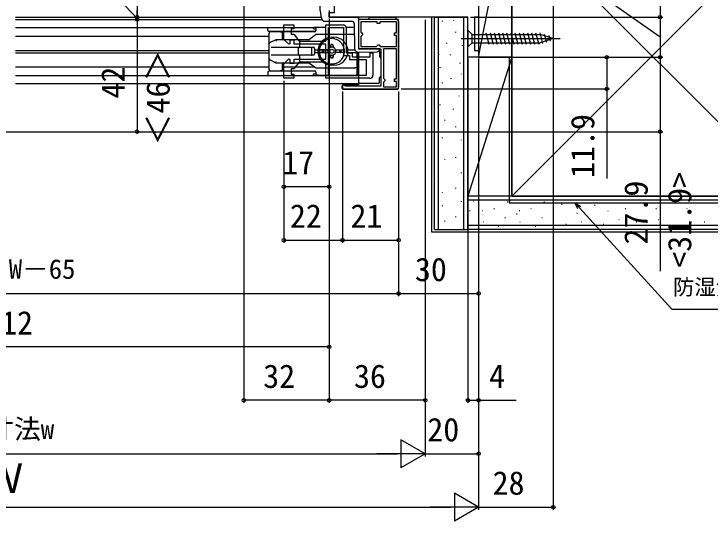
# Model space of a CAD drawing. Units: millimetres, scale not verified. Extents: x -525 to 525, y -783 to 778.
# Drawn here: x 0.9 to 261.7, y -456 to -266 of the extents above; entities that cross this region are included whole.
import ezdxf
from ezdxf.enums import TextEntityAlignment as Align

# ---------------------------------------------------------------- set-up
doc = ezdxf.new("R2010")
doc.units = ezdxf.units.MM
doc.header["$LTSCALE"] = 4
for name, color, linetype in [('0-3_YKK_11', 7, 'Continuous'), ('0-4_YKK_11E', 7, 'Continuous'), ('0-5_YKK_12', 2, 'Continuous'), ('0-6_YKK_13', 4, 'Continuous'), ('0-8_YKK_D', 6, 'Continuous'), ('0-A_YSS_K', 3, 'Continuous'), ('0-B_YSS_KE', 3, 'Continuous')]:
    doc.layers.add(name, color=color, linetype=linetype)
doc.styles.add('ＭＳ ゴシック', font='')
doc.styles.get('ＭＳ ゴシック').set_extended_font_data('MS Gothic')

msp = doc.modelspace()

# ---------------------------------------------------------------- linework, layer by layer
at = {"layer": '0-3_YKK_11'}
msp.add_lwpolyline([(174.997, -153.243), (174.997, -213.843), (202.997, -213.843), (202.997, -217.243), (201.097, -217.243), (200.597, -216.743), (200.097, -216.243), (174.997, -216.243), (174.997, -267.243), (173.497, -267.243), (173.497, -279.743), (174.997, -279.743), (174.997, -282.243), (170.997, -282.243), (170.997, -267.243), (118.997, -267.243), (118.997, -265.443), (120.997, -265.443), (120.997, -257.243), (124.297, -257.243)], dxfattribs=at)
for points in [[(144.997, -294.143), (144.997, -268.143), (129.997, -268.143), (129.997, -279.143), (138.397, -279.143), (138.397, -293.143), (125.197, -293.143), (124.997, -292.943), (124.697, -292.643), (123.997, -292.643), (123.997, -294.143)], [(144.197, -268.943), (137.997, -268.943), (137.997, -269.643), (136.997, -269.643), (136.997, -268.943), (130.897, -268.943), (130.897, -272.843), (131.197, -273.143), (131.497, -273.443), (131.497, -273.843), (131.197, -274.143), (130.897, -274.443), (130.897, -278.243), (136.697, -278.243), (136.997, -277.943), (137.297, -277.643), (137.697, -277.643), (137.997, -277.943), (138.297, -278.243), (144.197, -278.243), (144.197, -274.143), (143.497, -274.143), (143.497, -273.143), (144.197, -273.143)], [(144.197, -290.343), (144.197, -279.143), (139.297, -279.143), (139.297, -290.043), (139.597, -290.343), (139.897, -290.643), (139.897, -291.043), (139.597, -291.343), (139.297, -291.643), (139.297, -293.343), (144.197, -293.343), (144.197, -291.343), (143.497, -291.343), (143.497, -290.343)]]:
    msp.add_lwpolyline(points, close=True, dxfattribs=at)
at = {"layer": '0-4_YKK_11E'}
for points in [[(134.197, -290.143), (117.797, -290.143), (117.797, -284.043), (107.797, -284.043), (105.797, -286.643), (104.797, -286.643), (104.797, -288.643), (105.797, -288.643), (105.797, -290.143), (101.997, -290.143), (101.997, -284.719), (103.826, -282.889), (104.197, -283.042), (104.197, -284.443), (105.897, -284.443), (105.897, -282.943), (117.797, -282.943), (117.797, -277.343), (105.897, -277.343), (105.897, -275.843), (104.197, -275.843), (104.197, -277.243), (103.826, -277.397), (101.997, -275.567), (101.997, -270.143), (105.797, -270.143), (105.797, -271.643), (104.797, -271.643), (104.797, -273.643), (105.797, -273.643), (107.797, -276.243), (117.797, -276.243), (117.797, -270.143), (124.197, -270.143)], [(125.397, -271.343), (125.397, -280.643), (127.597, -280.643), (127.597, -282.143), (134.397, -282.143), (134.397, -280.643), (135.397, -280.643), (135.397, -288.943)]]:
    msp.add_lwpolyline(points, dxfattribs=at)
msp.add_lwpolyline([(118.797, -289.143), (118.797, -271.143), (124.397, -271.143), (124.397, -281.643), (126.597, -281.643), (126.597, -283.143), (132.897, -283.143), (132.897, -289.143)], close=True, dxfattribs=at)
for centre, start, end in [((124.197, -271.343), 0.00001, 89.99999), ((134.197, -288.943), 270.00001, 359.99999)]:
    msp.add_arc(centre, 1.2, start, end, dxfattribs=at)
at = {"layer": '0-5_YKK_12'}
for p, q in [((1.497, -267.243), (116.017, -267.243)), ((1.497, -268.142), (116.291, -268.142)), ((1.497, -268.142), (116.291, -268.142)), ((118.997, -267.243), (119.497, -267.243)), ((129.997, -267.242), (129.997, -278.642)), ((117.797, -271.142), (113.264, -271.142)), ((128.419, -271.142), (125.392, -271.142)), ((129.997, -280.349), (129.997, -282.142)), ((101.5, -285.892), (113.531, -285.892)), ((99.179, -289.142), (129.997, -289.142)), ((96.471, -292.142), (129.997, -292.142))]:
    msp.add_line(p, q, dxfattribs=at)
for points in [[(1.497, -271.142), (90.715, -271.142), (113.151, -271.142)], [(1.497, -274.392), (90.953, -274.392), (96.5, -274.392)], [(1.497, -279.692), (86.316, -279.692), (96.5, -279.692)], [(1.497, -280.592), (85.451, -280.592), (96.5, -280.592)], [(1.497, -285.892), (83.363, -285.892), (96.5, -285.892)], [(1.497, -289.142), (83.197, -289.142), (99.179, -289.142)], [(1.497, -292.142), (83.197, -292.142), (96.471, -292.142)]]:
    msp.add_lwpolyline(points, dxfattribs=at)
at = {"layer": '0-6_YKK_13'}
for p, q in [((118.997, -264.708), (118.997, -267.243)), ((118.997, -267.243), (129.497, -267.243)), ((129.997, -267.743), (129.997, -278.643)), ((129.997, -268.643), (129.997, -278.643)), ((144.097, -268.143), (130.497, -268.143)), ((96, -272.109), (96, -271.142)), ((117.192, -268.727), (118.997, -268.743)), ((118.997, -268.743), (127.406, -268.743)), ((128.406, -269.734), (128.485, -278.863)), ((145.097, -293.243), (145.097, -269.143)), ((96.5, -286.809), (96.5, -273.209)), ((100.663, -272.709), (97, -272.709)), ((100.663, -272.709), (100.984, -272.709)), ((101, -272.709), (100.984, -272.709)), ((101.5, -275.201), (101.5, -273.209)), ((113.5, -271.609), (114, -271.609)), ((114, -271.509), (114, -272.209)), ((128.441, -273.759), (114.171, -273.759)), ((170.997, -272.143), (172.547, -273.693)), ((172.547, -273.693), (198.081, -273.692)), ((177.742, -273.143), (178.868, -277.343)), ((179.295, -273.143), (180.421, -277.343)), ((180.848, -273.143), (181.974, -277.343)), ((182.401, -273.143), (183.526, -277.343)), ((183.954, -273.143), (185.079, -277.343)), ((185.507, -273.143), (186.632, -277.343)), ((187.06, -273.143), (188.185, -277.343)), ((188.613, -273.143), (189.738, -277.343)), ((190.166, -273.143), (191.291, -277.343)), ((191.718, -273.143), (192.844, -277.343)), ((193.271, -273.143), (194.397, -277.343)), ((194.824, -273.143), (195.95, -277.343)), ((196.377, -273.143), (197.503, -277.343)), ((197.93, -273.142), (198.986, -277.084)), ((202.997, -275.242), (198.081, -273.692)), ((199.605, -273.596), (200.418, -276.632)), ((98.732, -275.835), (96.872, -276.765)), ((99, -275.701), (98.732, -275.835)), ((99, -275.701), (99.118, -276.201)), ((107.905, -275.701), (99, -275.701)), ((111.338, -275.701), (107.905, -275.701)), ((107.949, -278.009), (107.949, -276.201)), ((111.5, -275.701), (111.328, -275.701)), ((111.5, -275.701), (111.635, -275.596)), ((119, -275.359), (119.03, -275.359)), ((120, -274.759), (120.8, -274.759)), ((120.969, -275.359), (121, -275.359)), ((168.497, -275.243), (205.497, -275.242)), ((202.997, -275.242), (198.081, -276.792)), ((202.997, -275.242), (198.081, -276.792)), ((201.301, -274.131), (201.85, -276.181)), ((97.28, -278.509), (98.955, -278.509)), ((98.955, -278.509), (107.905, -278.509)), ((107.5, -281.209), (107.5, -278.809)), ((112.5, -281.209), (112.5, -278.809)), ((113.5, -279.009), (113.5, -281.009)), ((119.5, -277.809), (119.5, -278.595)), ((119.5, -278.595), (119.5, -277.809)), ((120.2, -277.509), (119.8, -277.509)), ((119.8, -277.509), (120.2, -277.509)), ((120.5, -277.809), (120.5, -278.595)), ((120.5, -278.595), (120.5, -277.809)), ((172.547, -276.793), (198.081, -276.792)), ((98.955, -281.509), (97.28, -281.509)), ((107.905, -281.509), (98.955, -281.509)), ((113.5, -279.509), (114.774, -279.509)), ((113.5, -280.509), (114.774, -280.509)), ((118.586, -279.509), (115.276, -279.509)), ((118.586, -280.509), (115.276, -280.509)), ((115.578, -279.509), (118.586, -279.509)), ((115.578, -280.509), (118.586, -280.509)), ((116.5, -280.209), (116.5, -279.809)), ((116.5, -280.209), (116.5, -279.809)), ((117, -280.509), (117, -279.509)), ((119.5, -281.423), (119.5, -282.209)), ((119.5, -282.209), (119.5, -281.423)), ((120.5, -281.423), (120.5, -282.209)), ((120.5, -282.209), (120.5, -281.423)), ((121.414, -279.509), (124.723, -279.509)), ((121.414, -279.509), (124.422, -279.509)), ((124.723, -280.509), (121.414, -280.509)), ((123, -280.509), (123, -279.509)), ((123.5, -280.209), (123.5, -279.809)), ((123.5, -280.209), (123.5, -279.809)), ((126.026, -279.509), (128.638, -279.509)), ((126.026, -280.509), (129.5, -280.509)), ((129.5, -280.192), (129.5, -289.142)), ((129.5, -285.759), (129.5, -280.192)), ((129.997, -280.349), (129.997, -292.643)), ((130.025, -280.349), (136.923, -280.168)), ((137.897, -280.143), (137.897, -281.943)), ((96.872, -283.242), (96.5, -283.055)), ((96.872, -283.242), (98.732, -284.171)), ((98.732, -284.171), (99, -284.305)), ((99, -284.305), (99.118, -283.805)), ((107.905, -284.305), (111.337, -284.305)), ((120.2, -282.509), (119.8, -282.509)), ((119.8, -282.509), (120.2, -282.509)), ((101.5, -286.809), (101.5, -284.805)), ((111.635, -284.411), (113.864, -286.153)), ((114.172, -286.259), (128.587, -286.259)), ((119.03, -284.659), (119, -284.659)), ((120.8, -285.259), (120, -285.259)), ((121, -284.659), (120.969, -284.659)), ((129, -286.259), (128.587, -286.259)), ((96, -287.909), (96, -289.142)), ((97, -287.309), (100.663, -287.309)), ((100.984, -287.309), (100.663, -287.309)), ((100.984, -287.309), (101, -287.309)), ((102, -287.309), (113.586, -287.309)), ((113.5, -288.409), (114, -288.409)), ((114, -287.809), (114, -288.509)), ((115, -289.009), (114.5, -289.009)), ((115, -289.009), (129, -289.009)), ((137.397, -292.143), (129.997, -292.143)), ((137.897, -291.643), (137.897, -289.943)), ((123.897, -293.943), (123.897, -292.943)), ((124.197, -292.643), (129.997, -292.643)), ((124.197, -294.243), (144.097, -294.243))]:
    msp.add_line(p, q, dxfattribs=at)
msp.add_lwpolyline([(133.997, -268.143), (133.997, -267.223), (143.997, -267.223), (143.997, -268.143)], close=True, dxfattribs=at)
for points in [[(113.8, -272.609), (112.945, -272.609), (96.5, -272.609)], [(113.586, -272.709), (112.931, -272.709), (101, -272.709)], [(113.864, -273.864), (112.634, -274.82), (111.635, -275.596)], [(114.171, -273.759), (114, -273.759), (113.864, -273.864)], [(170.997, -272.143), (170.997, -278.343), (172.547, -276.793), (172.547, -273.693)], [(107.905, -278.509), (112.116, -278.509), (113, -278.509)], [(113, -281.509), (109.629, -281.509), (107.905, -281.509)], [(115.578, -279.509), (115.463, -279.509), (115.411, -279.509), (115.365, -279.509), (115.327, -279.509), (115.299, -279.509), (115.284, -279.509), (115.276, -279.509)], [(115.276, -280.509), (115.284, -280.509), (115.299, -280.509), (115.327, -280.509), (115.365, -280.509), (115.411, -280.509), (115.463, -280.509), (115.578, -280.509)], [(124.422, -280.509), (124.537, -280.509), (124.589, -280.509), (124.635, -280.509), (124.672, -280.509), (124.7, -280.509), (124.716, -280.509), (124.723, -280.509)], [(137.897, -279.169), (137.897, -279.143), (130.497, -279.143)], [(99, -284.305), (105.284, -284.305), (107.905, -284.305)], [(107.949, -283.805), (107.949, -282.534), (107.949, -282.009)], [(129.5, -288.509), (129.5, -286.759), (129.5, -285.759)], [(113.8, -287.409), (101.2, -287.409), (96.5, -287.409)], [(101, -287.309), (101.322, -287.309), (102, -287.309)]]:
    msp.add_lwpolyline(points, dxfattribs=at)
msp.add_circle((120, -280.009), 0.75, dxfattribs=at)
for centre, radius, start, end in [((131.122, -263.243), 15.625, 162.21648, 197.85555), ((117.201, -267.727), 1, 197.85555, 269.5), ((129.497, -267.743), 0.5, 0, 90), ((130.497, -268.643), 0.5, 90, 180), ((144.097, -269.143), 1, 0, 90), ((113.5, -271.109), 0.5, 195.47348, 219.07095), ((114.5, -271.509), 0.5, 132.84403, 180), ((127.406, -269.743), 1, 0.5, 90), ((96.5, -272.109), 0.5, 180, 270), ((97, -273.209), 0.5, 90, 180), ((101, -273.209), 0.5, 0, 90), ((113.5, -271.109), 0.5, 219.07095, 270), ((113.5, -272.209), 0.5, 270, 0), ((114.171, -274.259), 0.5, 90, 127.83789), ((102, -275.201), 0.5, 180, 270), ((111.328, -275.201), 0.5, 270, 307.83789), ((120, -280.009), 5.25, 90, 270), ((120, -280.009), 4.75, 6.04233, 173.95767), ((119, -275.859), 0.5, 90, 120.18877), ((120.8, -280.009), 5.25, 270, 90), ((121, -275.859), 0.5, 59.81123, 90), ((107.8, -278.809), 0.3, 90, 180), ((112.2, -278.809), 0.3, 0, 90), ((113, -279.009), 0.5, 0, 90), ((115.691, -278.009), 0.5, 155.09894, 248.1159), ((120, -280.009), 1.5, 109.47123, 160.52878), ((119.8, -277.809), 0.3, 90, 180), ((119.8, -277.809), 0.3, 90, 180), ((120, -280.009), 1.5, 70.52877, 109.47123), ((120.2, -277.809), 0.3, 360, 90), ((120.2, -277.809), 0.3, 360, 90), ((120, -280.009), 1.5, 19.47122, 70.52877), ((129.985, -278.849), 1.5, 180.5, 271.5), ((130.497, -278.643), 0.5, 180, 270), ((107.8, -281.209), 0.3, 180, 270), ((112.2, -281.209), 0.3, 270, 0), ((113, -281.009), 0.5, 270, 0), ((115.691, -282.009), 0.5, 111.8841, 204.90106), ((120, -280.009), 4.75, 173.95767, 186.04233), ((120, -280.009), 4.75, 186.04233, 353.95767), ((116.8, -279.809), 0.3, 90, 180), ((116.8, -279.809), 0.3, 90, 180), ((116.8, -280.209), 0.3, 180, 270), ((116.8, -280.209), 0.3, 180, 270), ((120, -280.009), 1.5, 160.52878, 199.47122), ((120, -280.009), 1.5, 199.47122, 250.52877), ((120, -280.009), 1.5, 250.52877, 289.47123), ((120, -280.009), 1.5, 289.47123, 340.52878), ((120, -280.009), 1.5, 340.52878, 19.47122), ((123.2, -279.809), 0.3, 0, 90), ((123.2, -279.809), 0.3, 0, 90), ((123.2, -280.209), 0.3, 270, 0), ((123.2, -280.209), 0.3, 270, 360), ((120, -280.009), 4.75, 353.95767, 6.04233), ((136.897, -279.169), 1, 271.5, 0), ((137.397, -280.143), 0.5, 0, 51.37691), ((102, -284.805), 0.5, 90, 180), ((111.328, -284.805), 0.5, 51.9917, 90), ((119.8, -282.209), 0.3, 180, 270), ((119.8, -282.209), 0.3, 180, 270), ((120.2, -282.209), 0.3, 270, 0), ((120.2, -282.209), 0.3, 270, 360), ((138.397, -281.943), 0.5, 180, 270), ((97, -286.809), 0.5, 180, 270), ((101, -286.809), 0.5, 270, 0), ((114.172, -285.759), 0.5, 231.9917, 270), ((119, -284.159), 0.5, 239.81123, 270), ((121, -284.159), 0.5, 270, 300.18877), ((129, -285.759), 0.5, 270, 0), ((96.5, -287.909), 0.5, 90, 180), ((113.5, -288.909), 0.5, 90, 180), ((113.5, -288.909), 0.5, 180, 207.82627), ((113.5, -287.809), 0.5, 0, 90), ((114.5, -288.509), 0.5, 180, 270), ((129, -288.509), 0.5, 270, 0), ((138.397, -289.943), 0.5, 90, 180), ((137.397, -291.643), 0.5, 270, 0), ((124.197, -292.943), 0.3, 90, 180), ((124.197, -293.943), 0.3, 180, 270), ((144.097, -293.243), 1, 270, 0)]:
    msp.add_arc(centre, radius, start, end, dxfattribs=at)
for centre, major_axis, ratio, start_param, end_param in [((107.905, -276.201), (0, 0.5), 0.087489, 4.712389, 6.2831853), ((97, -277.26), (0.3, 0.486), 0.822107, 1.3427634, 2.0408951), ((97.135, -277.192), (-0.58, -0.164), 0.822107, 4.9404219, 5.3570207), ((107.905, -278.009), (0, -0.5), 0.087489, 6.2831853, 7.8539816), ((107.905, -282.009), (0, 0.5), 0.087489, 4.712389, 6.2831853), ((97, -282.746), (-0.3, 0.486), 0.822107, 1.1006975, 1.7988292), ((97.135, -282.814), (-0.58, 0.164), 0.822107, 0.9261646, 1.3427634), ((107.905, -283.805), (0, -0.5), 0.087489, 6.2831853, 7.8539816)]:
    msp.add_ellipse(centre, major_axis=major_axis, ratio=ratio, start_param=start_param, end_param=end_param, dxfattribs=at)
at = {"layer": '0-8_YKK_D'}
for p, q in [((46.997, -152.243), (46.997, -267.243)), ((202.997, -217.739), (202.997, -451.765)), ((242.997, -217.243), (242.997, -267.243)), ((86.997, -253.243), (86.997, -411.765)), ((46.997, -267.243), (46.997, -264.693)), ((27.997, -267.243), (47.997, -267.243)), ((27.997, -267.243), (47.997, -267.243)), ((27.997, -268.143), (47.997, -268.143)), ((27.997, -268.143), (47.997, -268.143)), ((46.997, -267.243), (46.997, -268.143)), ((46.997, -267.243), (46.997, -268.143)), ((46.997, -268.143), (46.997, -310.143)), ((46.997, -268.143), (46.997, -270.693)), ((118.997, -267.743), (118.997, -411.765)), ((118.997, -267.743), (118.997, -411.765)), ((118.997, -267.743), (118.997, -391.765)), ((118.997, -267.743), (118.997, -331.765)), ((154.997, -268.243), (154.997, -431.765)), ((154.997, -268.243), (154.997, -411.765)), ((154.997, -268.243), (154.997, -431.765)), ((171.996, -267.243), (243.997, -267.243)), ((171.996, -267.243), (243.997, -267.243)), ((242.997, -267.243), (242.997, -282.243)), ((170.997, -282.743), (170.997, -411.765)), ((174.997, -282.743), (174.997, -451.765)), ((174.997, -282.743), (175.003, -451.756)), ((174.997, -282.743), (174.997, -411.765)), ((174.997, -282.743), (174.997, -431.765)), ((174.997, -282.743), (174.997, -371.765)), ((175.497, -282.243), (243.997, -282.243)), ((175.497, -282.243), (243.997, -282.243)), ((175.497, -282.243), (223.997, -282.243)), ((101.997, -291.143), (101.997, -331.765)), ((101.997, -291.143), (101.997, -351.765)), ((145.997, -294.143), (223.997, -294.143)), ((123.997, -295.143), (123.997, -351.765)), ((123.997, -295.143), (123.997, -351.765)), ((144.999, -295.143), (144.999, -351.765)), ((144.999, -295.143), (144.999, -371.765)), ((144.999, -295.143), (144.999, -371.765)), ((-111.001, -310.143), (243.997, -310.143)), ((27.997, -310.143), (47.997, -310.143)), ((118.997, -330.765), (101.997, -330.765)), ((101.997, -350.765), (123.997, -350.765)), ((123.997, -350.765), (144.999, -350.765)), ((-140.001, -370.765), (144.999, -370.765)), ((144.999, -370.765), (174.997, -370.765)), ((118.997, -390.765), (-119.003, -390.765)), ((118.997, -410.765), (86.997, -410.765)), ((154.997, -410.765), (118.997, -410.765)), ((154.997, -430.765), (145.903, -425.515)), ((145.903, -425.515), (145.903, -436.015)), ((-144.503, -430.765), (144.497, -430.765)), ((154.997, -430.765), (136.81, -430.765)), ((154.997, -430.765), (145.903, -436.015)), ((154.997, -430.765), (174.997, -430.765)), ((175.003, -450.756), (165.909, -445.506)), ((165.909, -445.506), (165.91, -456.006)), ((-164.497, -450.768), (164.503, -450.756)), ((175.003, -450.756), (156.816, -450.756)), ((175.003, -450.756), (165.91, -456.006)), ((174.997, -450.765), (202.997, -450.765))]:
    msp.add_line(p, q, dxfattribs=at)
for points in [[(46.997, -267.693), (26.997, -246.493), (26.997, -223.061)], [(242.997, -274.743), (222.997, -260.658), (222.997, -241.93)], [(222.997, -282.243), (222.997, -294.143), (222.997, -327.625)], [(242.997, -282.243), (242.997, -310.143), (242.997, -362.443)], [(212.238, -339.087), (211.023, -336.743), (213.247, -338.165)], [(211.023, -336.743), (212.742, -338.626), (247.448, -376.643), (368.072, -376.643)], [(170.997, -410.765), (174.997, -410.765), (189.115, -410.765)]]:
    msp.add_lwpolyline(points, dxfattribs=at)
for centre in [(46.997, -267.243), (46.997, -267.243), (46.997, -268.143), (46.997, -268.143), (242.997, -267.243), (242.997, -267.243), (222.997, -282.243), (242.997, -282.243), (242.997, -282.243), (222.997, -294.143), (46.997, -310.143), (242.997, -310.143), (101.997, -330.765), (118.997, -330.765), (101.997, -350.765), (123.997, -350.765), (123.997, -350.765), (144.999, -350.765), (144.999, -370.765), (144.999, -370.765), (174.997, -370.765), (118.997, -390.765), (86.997, -410.765), (118.997, -410.765), (118.997, -410.765), (154.997, -410.765), (170.997, -410.765), (174.997, -410.765), (174.997, -430.765), (202.997, -450.765)]:
    msp.add_circle(centre, 0.637, dxfattribs=at)
at = {"layer": '0-A_YSS_K'}
for p, q in [((174.994, -282.243), (187.494, -217.243)), ((187.497, -334.243), (292.497, -229.243)), ((187.497, -229.243), (292.497, -334.243)), ((157.496, -347.743), (157.496, -267.243)), ((159.996, -346.743), (159.996, -267.243)), ((161.337, -268.662), (161.337, -268.862)), ((165.548, -268.435), (165.548, -268.635)), ((169.496, -346.743), (169.496, -267.243)), ((166.282, -272.783), (166.282, -272.983)), ((159.689, -274.431), (159.689, -274.631)), ((162.986, -276.903), (162.986, -277.103)), ((168.777, -277.724), (168.777, -277.924)), ((160.091, -281.043), (160.091, -281.243)), ((164.379, -281.232), (164.379, -281.432)), ((167.997, -284.351), (167.997, -284.551)), ((170.996, -334.243), (170.996, -281.794)), ((187.497, -282.243), (170.996, -282.243)), ((187.497, -282.243), (170.996, -334.243)), ((187.497, -334.243), (187.497, -282.243)), ((160.513, -285.969), (160.513, -286.169)), ((168.431, -288.442), (168.431, -288.642)), ((161.337, -291.738), (161.337, -291.938)), ((164.634, -290.09), (164.634, -290.29)), ((167.606, -296.683), (167.606, -296.883)), ((160.513, -299.98), (160.513, -300.18)), ((165.458, -301.628), (165.458, -301.828)), ((162.161, -305.749), (162.161, -305.949)), ((166.282, -308.221), (166.282, -308.422)), ((161.337, -312.342), (161.337, -312.542)), ((168.431, -313.166), (168.431, -313.366)), ((162.161, -320.515), (162.161, -320.715)), ((166.282, -319.691), (166.282, -319.891)), ((168.431, -325.46), (168.431, -325.66)), ((159.689, -328.757), (159.689, -328.957)), ((166.282, -331.229), (166.282, -331.429)), ((161.337, -332.878), (161.337, -333.078)), ((168.431, -336.174), (168.431, -336.374)), ((187.497, -334.243), (170.996, -334.243)), ((352.491, -335.743), (170.996, -335.743)), ((172.907, -336.073), (173.107, -336.073)), ((185.705, -336.462), (185.905, -336.462)), ((186.68, -336.073), (186.88, -336.073)), ((199.478, -336.462), (199.678, -336.462)), ((161.337, -337.823), (161.337, -338.023)), ((180.763, -338.957), (180.963, -338.957)), ((194.536, -338.957), (194.736, -338.957)), ((206.104, -337.242), (206.304, -337.242)), ((210.195, -336.809), (210.395, -336.809)), ((218.437, -337.633), (218.637, -337.633)), ((229.975, -338.957), (230.175, -338.957)), ((234.92, -336.809), (235.12, -336.809)), ((241.444, -338.957), (241.644, -338.957)), ((247.214, -336.809), (247.414, -336.809)), ((252.983, -338.957), (253.183, -338.957)), ((257.928, -336.809), (258.128, -336.809)), ((171.613, -339.691), (171.813, -339.691)), ((176.415, -339.691), (176.615, -339.691)), ((189.213, -340.86), (189.413, -340.86)), ((190.188, -339.691), (190.388, -339.691)), ((202.986, -340.86), (203.186, -340.86)), ((211.843, -340.605), (212.043, -340.605)), ((223.382, -339.781), (223.582, -339.781)), ((162.161, -343.592), (162.161, -343.792)), ((166.282, -341.943), (166.282, -342.143)), ((176.642, -343.902), (176.842, -343.902)), ((184.884, -342.254), (185.084, -342.254)), ((190.415, -343.902), (190.615, -343.902)), ((198.657, -342.254), (198.857, -342.254)), ((213.492, -343.902), (213.692, -343.902)), ((227.502, -343.078), (227.702, -343.078)), ((234.096, -343.902), (234.296, -343.902)), ((242.269, -343.078), (242.469, -343.078)), ((254.631, -343.902), (254.831, -343.902)), ((259.576, -343.902), (259.776, -343.902)), ((352.491, -345.243), (170.996, -345.243)), ((182.411, -345.55), (182.611, -345.55)), ((187.46, -345.148), (187.66, -345.148)), ((189.023, -345.148), (189.223, -345.148)), ((196.184, -345.55), (196.384, -345.55)), ((202.796, -345.148), (202.996, -345.148)), ((207.723, -344.726), (207.923, -344.726)), ((221.733, -344.726), (221.933, -344.726)), ((250.51, -345.55), (250.71, -345.55)), ((352.491, -347.743), (157.496, -347.743))]:
    msp.add_line(p, q, dxfattribs=at)
msp.add_lwpolyline([(187.494, -282.243), (187.494, -217.243), (174.994, -217.243), (174.994, -282.243)], close=True, dxfattribs=at)
at = {"layer": '0-B_YSS_KE'}
for p, q in [((158.496, -346.743), (158.496, -267.243)), ((158.496, -267.243), (170.996, -267.243)), ((170.996, -346.743), (170.996, -267.243)), ((186.497, -282.243), (186.497, -336.743)), ((352.491, -334.243), (170.996, -334.243)), ((170.996, -346.743), (170.996, -334.243)), ((186.497, -336.743), (352.491, -336.743)), ((158.496, -346.743), (170.996, -346.743)), ((352.491, -346.743), (170.996, -346.743))]:
    msp.add_line(p, q, dxfattribs=at)
msp.add_lwpolyline([(292.497, -229.243), (187.497, -229.243), (187.497, -334.243), (292.497, -334.243)], dxfattribs=at)

# ---------------------------------------------------------------- texts
at = {"layer": '0-8_YKK_D', "style": 'ＭＳ ゴシック'}
for s, height, rotation, p in [('＜46＞', 8.798, 90, (61.883, -315.325)), ('42', 8.798, 90, (44.997, -297.734)), ('11.9', 8.798, 90, (220.997, -327.466)), ('<31.9>', 8.798, 90, (257.337, -361.125)), ('27.9', 8.798, 90, (240.997, -352.398)), ('Ｗ', 11, 0.002, (-10.651, -448.763))]:
    msp.add_text(s, height=height, rotation=rotation, dxfattribs=at).set_placement(p, align=Align.BOTTOM_LEFT)
for s, height, p in [('17', 8.798, (101.394, -328.765)), ('22', 8.798, (104.269, -348.765)), ('21', 8.798, (126.963, -348.765)), ('網戸出来幅＝W－65', 7.331, (-61.053, -367.458)), ('30', 8.798, (151.134, -368.765)), ('防湿気密フィルム（別途）', 5.865, (247.832, -373.011)), ('W－112', 8.798, (-27.924, -388.765)), ('32', 8.798, (94.269, -408.765)), ('36', 8.798, (128.303, -408.765)), ('4', 8.798, (178.933, -408.765)), ('内法基準寸法w', 7.331, (-49.066, -427.401)), ('20', 8.798, (155.775, -428.765)), ('28', 8.798, (180.235, -448.765))]:
    msp.add_text(s, height=height, dxfattribs=at).set_placement(p, align=Align.BOTTOM_LEFT)

doc.saveas('drawing.dxf')
